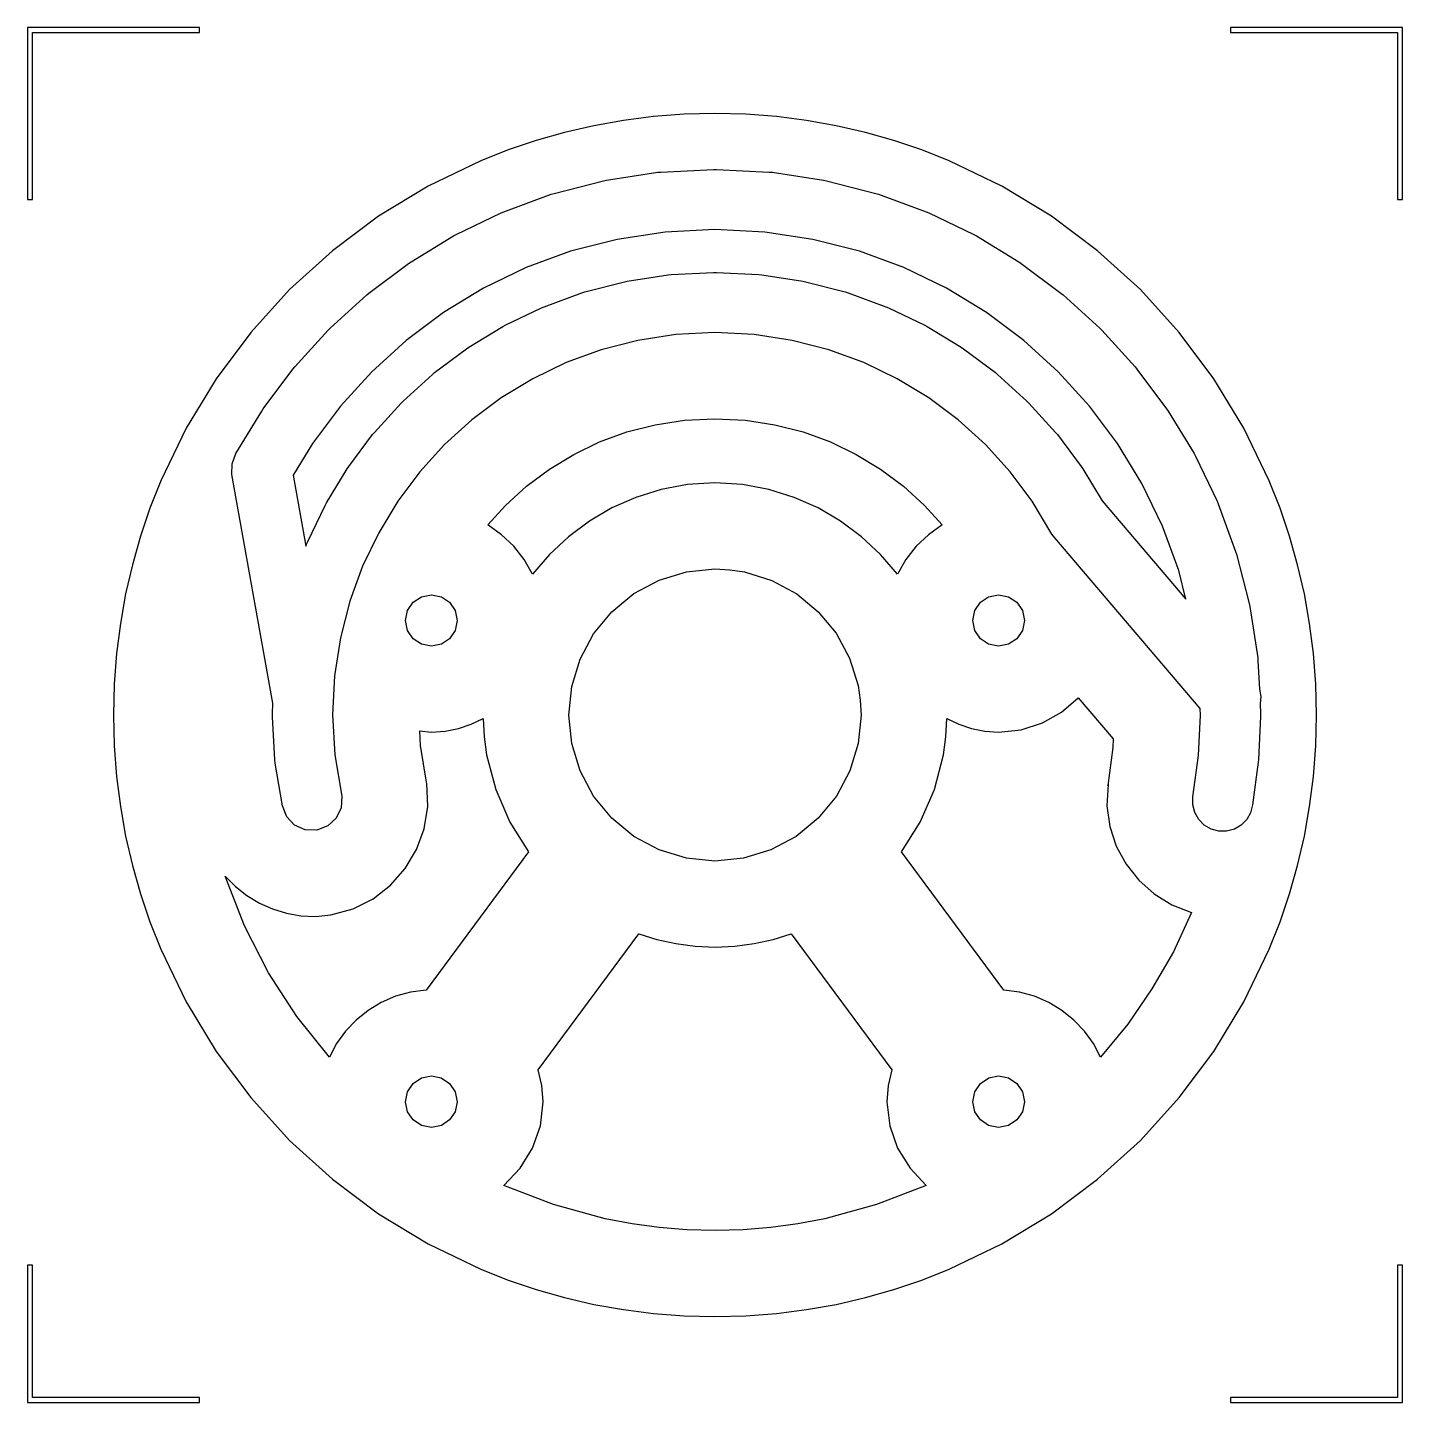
# Model space of a CAD drawing. Extents: x 0 to 8, y 0 to 8.
import ezdxf

# ---------------------------------------------------------------- set-up
doc = ezdxf.new("R2010")
doc.units = 0
doc.layers.add('Layer_1', color=7, linetype='CONTINUOUS')

msp = doc.modelspace()

# ---------------------------------------------------------------- linework, layer by layer
at = {"layer": 'Layer_1', "color": 7}
for points in [[(0, 8.000002), (0, 6.99999), (0.028335, 6.99999), (0.028335, 7.971616), (1.000015, 7.971616), (1.000015, 8.000002), (0, 8.000002)], [(6.999986, 8.000002), (6.999986, 7.971615), (7.971669, 7.971615), (7.971669, 6.999988), (8.000001, 6.999988), (8.000001, 7.985781), (8.000001, 8.000002), (6.999986, 8.000002)], [(0, 0.799979), (0, 0), (1.000015, 0), (1.000015, 0.028333), (0.028335, 0.028333), (0.028335, 0.799979), (0, 0.799979)], [(7.971669, 0.79998), (7.971669, 0.028333), (6.999986, 0.028333), (6.999986, 0.000001), (8.000001, 0.000001), (8.000001, 0.79998), (7.971669, 0.79998)]]:
    msp.add_lwpolyline(points, close=True, dxfattribs=at)
for points in [[(3.999972, 7.499924), (3.819863, 7.49537), (3.642118, 7.481854), (3.466958, 7.459596), (3.294601, 7.428816), (3.125269, 7.389734), (2.959181, 7.342571), (2.796557, 7.287545), (2.637616, 7.224876), (2.331667, 7.077493), (2.043092, 6.902179), (1.773651, 6.700694), (1.525102, 6.474798), (1.299206, 6.22625), (1.097722, 5.956808), (0.922408, 5.668233), (0.775024, 5.362284), (0.712356, 5.203343), (0.65733, 5.040719), (0.610166, 4.874631), (0.571084, 4.705299), (0.540305, 4.532943), (0.518047, 4.357782), (0.504531, 4.180037), (0.499976, 3.999928), (0.504531, 3.819819), (0.518047, 3.642074), (0.540305, 3.466913), (0.571084, 3.294557), (0.610166, 3.125225), (0.65733, 2.959137), (0.712356, 2.796512), (0.775024, 2.637572), (0.922408, 2.331623), (1.097722, 2.043048), (1.299206, 1.773606), (1.525102, 1.525058), (1.773651, 1.299162), (2.043092, 1.097677), (2.331667, 0.922363), (2.637616, 0.774979), (2.796557, 0.712311), (2.959181, 0.657285), (3.125269, 0.610121), (3.294601, 0.571039), (3.466958, 0.54026), (3.642118, 0.518002), (3.819863, 0.504486), (3.999972, 0.499931), (4.180082, 0.504486), (4.357827, 0.518001), (4.532987, 0.540259), (4.705344, 0.571039), (4.874676, 0.610121), (5.040764, 0.657284), (5.203389, 0.71231), (5.362329, 0.774979), (5.668279, 0.922362), (5.956854, 1.097676), (6.226295, 1.299161), (6.474844, 1.525057), (6.70074, 1.773605), (6.902225, 2.043047), (7.077539, 2.331622), (7.224923, 2.637571), (7.287591, 2.796512), (7.342617, 2.959136), (7.389781, 3.125224), (7.428863, 3.294557), (7.459643, 3.466913), (7.4819, 3.642074), (7.495417, 3.819819), (7.499971, 3.999928), (7.495417, 4.180037), (7.4819, 4.357782), (7.459643, 4.532943), (7.428863, 4.705299), (7.389781, 4.874632), (7.342617, 5.04072), (7.287591, 5.203344), (7.224923, 5.362284), (7.077539, 5.668234), (6.902225, 5.956809), (6.70074, 6.226251), (6.474844, 6.474799), (6.226295, 6.700695), (5.956854, 6.90218), (5.668279, 7.077493), (5.362329, 7.224877), (5.203388, 7.287545), (5.040764, 7.342571), (4.874676, 7.389735), (4.705344, 7.428817), (4.532987, 7.459596), (4.357827, 7.481854), (4.180082, 7.49537), (3.999972, 7.499924), (3.999972, 7.499924)], [(3.991319, 7.174763), (3.991319, 7.174763), (4.008682, 7.174706), (4.315435, 7.159217), (4.333017, 7.157397), (4.630894, 7.111977), (4.648036, 7.108449), (4.93555, 7.034531), (4.952142, 7.02935), (5.227752, 6.928477), (5.243514, 6.921808), (5.505783, 6.795469), (5.520667, 6.787366), (5.768052, 6.637105), (5.781997, 6.627734), (6.012956, 6.454983), (6.025856, 6.444345), (6.2389, 6.250758), (6.250697, 6.238962), (6.444282, 6.025917), (6.454922, 6.013019), (6.627673, 5.78206), (6.637043, 5.768114), (6.787303, 5.520784), (6.795406, 5.505846), (6.921746, 5.243577), (6.928414, 5.227813), (7.029286, 4.952205), (7.034468, 4.935613), (7.108388, 4.6481), (7.111915, 4.630957), (7.157336, 4.33308), (7.159086, 4.315496), (7.167355, 4.151234), (7.175079, 4.10794), (7.171766, 4.064087), (7.174588, 4.008745), (7.174588, 3.991437), (7.162405, 3.740469), (7.161078, 3.725916), (7.127948, 3.476822), (7.116424, 3.431757), (7.0939, 3.391945), (7.061835, 3.359323), (7.021689, 3.335828), (6.976774, 3.32373), (6.931032, 3.323794), (6.886867, 3.335701), (6.846682, 3.359129), (6.814082, 3.39231), (6.79167, 3.432185), (6.780347, 3.476503), (6.781015, 3.523014), (6.813149, 3.764777), (6.824559, 3.99976), (6.822697, 4.038125), (5.977077, 5.030368), (5.960708, 5.053022), (5.844842, 5.243743), (5.716685, 5.415061), (5.573093, 5.573094), (5.41506, 5.716741), (5.243743, 5.844843), (5.060298, 5.956299), (4.865884, 6.04995), (4.661603, 6.124695), (4.448449, 6.179486), (4.227632, 6.21322), (3.999924, 6.224686), (3.772216, 6.21322), (3.551346, 6.179486), (3.338246, 6.124695), (3.133965, 6.04995), (2.939497, 5.956299), (2.756052, 5.844843), (2.584789, 5.716741), (2.426756, 5.573094), (2.28311, 5.415061), (2.155007, 5.243743), (2.043551, 5.060298), (1.949955, 4.865885), (1.875155, 4.661604), (1.820364, 4.448505), (1.78663, 4.227633), (1.775164, 4.000587), (1.788724, 3.767809), (1.828137, 3.528361), (1.824654, 3.459711), (1.796346, 3.399642), (1.747758, 3.354378), (1.683433, 3.330146), (1.614734, 3.332466), (1.554195, 3.359754), (1.508116, 3.40757), (1.482798, 3.471476), (1.441845, 3.720019), (1.43987, 3.738264), (1.425315, 3.989728), (1.425033, 4.008745), (1.428008, 4.067174), (1.427528, 4.069158), (1.189623, 5.39913), (1.189857, 5.46206), (1.212334, 5.520838), (1.362594, 5.768169), (1.371964, 5.782115), (1.544715, 6.013074), (1.555355, 6.025972), (1.748996, 6.238962), (1.760793, 6.250758), (1.973837, 6.444345), (1.986734, 6.454983), (2.217694, 6.627734), (2.231638, 6.637105), (2.478969, 6.787366), (2.493907, 6.795469), (2.756177, 6.921807), (2.771942, 6.928477), (3.047548, 7.029349), (3.06414, 7.034531), (3.351654, 7.108449), (3.368796, 7.111977), (3.666673, 7.157397), (3.684256, 7.159217), (3.991009, 7.174706), (3.991291, 7.174762), (3.991319, 7.174763)], [(3.999972, 6.824686), (3.710917, 6.810078), (3.430459, 6.767304), (3.159867, 6.697741), (2.900466, 6.602766), (2.653631, 6.483869), (2.420688, 6.342372), (2.203233, 6.179709), (2.002536, 5.997367), (1.820192, 5.796669), (1.657528, 5.579215), (1.545963, 5.395605), (1.619882, 4.982359), (1.624237, 4.994265), (1.630906, 5.010085), (1.731998, 5.219878), (1.7401, 5.23476), (1.860321, 5.432647), (1.869691, 5.446592), (2.007881, 5.63136), (2.018521, 5.644258), (2.17341, 5.814694), (2.185207, 5.82649), (2.355644, 5.981381), (2.368542, 5.99202), (2.55331, 6.13021), (2.567254, 6.13958), (2.76514, 6.2598), (2.780024, 6.267903), (2.989817, 6.368996), (3.005636, 6.375666), (3.226122, 6.456364), (3.242714, 6.46149), (3.472736, 6.520635), (3.489878, 6.524163), (3.72817, 6.560543), (3.745752, 6.562307), (3.991153, 6.57471), (4.008792, 6.57471), (4.254195, 6.562307), (4.271778, 6.560543), (4.510069, 6.524163), (4.527265, 6.520635), (4.757177, 6.46149), (4.773826, 6.456364), (4.994312, 6.375666), (5.01013, 6.368996), (5.219923, 6.267903), (5.234807, 6.2598), (5.432637, 6.13958), (5.446638, 6.13021), (5.631459, 5.99202), (5.644303, 5.981381), (5.81474, 5.82649), (5.826534, 5.814694), (5.981426, 5.644258), (5.99212, 5.63136), (6.130256, 5.446592), (6.139626, 5.432647), (6.252568, 5.246722), (6.740285, 4.67445), (6.697785, 4.840035), (6.602758, 5.099437), (6.483861, 5.346271), (6.342417, 5.579215), (6.179699, 5.796669), (5.997358, 5.997367), (5.796661, 6.179709), (5.579206, 6.342372), (5.346263, 6.483869), (5.099428, 6.602766), (4.840026, 6.697741), (4.569435, 6.767304), (4.288976, 6.810078), (3.999972, 6.824686), (3.999972, 6.824686)], [(3.999972, 5.724074), (4.177242, 5.715145), (4.348229, 5.689017), (4.513154, 5.646628), (4.671077, 5.588861), (4.821448, 5.516431), (4.963606, 5.430056), (5.096504, 5.330672), (5.21915, 5.219216), (5.322392, 5.105666), (5.242136, 5.04916), (5.171151, 4.981873), (5.110758, 4.904907), (5.062274, 4.819364), (4.963117, 4.933931), (4.852315, 5.037117), (4.730886, 5.127721), (4.599847, 5.204544), (4.460218, 5.266385), (4.313016, 5.312045), (4.159262, 5.340323), (3.999972, 5.35002), (3.840678, 5.340334), (3.686918, 5.312066), (3.53971, 5.266415), (3.400074, 5.204581), (3.269027, 5.127765), (3.14759, 5.037165), (3.036779, 4.933984), (2.937614, 4.81942), (2.889135, 4.904943), (2.828756, 4.981894), (2.757791, 5.04917), (2.677552, 5.105666), (2.780738, 5.219161), (2.90344, 5.330727), (3.036282, 5.430056), (3.178387, 5.516376), (3.328868, 5.588861), (3.486791, 5.646684), (3.651659, 5.689017), (3.8227, 5.715145), (3.999972, 5.724074), (3.999972, 5.724074)], [(3.999972, 4.849957), (4.086876, 4.845566), (4.171269, 4.832684), (4.330816, 4.783155), (4.475195, 4.704787), (4.600987, 4.600998), (4.704776, 4.475205), (4.783144, 4.330827), (4.832674, 4.17128), (4.845556, 4.086887), (4.849947, 3.999983), (4.833469, 3.833381), (4.785255, 3.674699), (4.707152, 3.528397), (4.601007, 3.398933), (4.471549, 3.292779), (4.325252, 3.214667), (4.166573, 3.166443), (3.999972, 3.149954), (3.833363, 3.166433), (3.674676, 3.214651), (3.528369, 3.29276), (3.398903, 3.398914), (3.29275, 3.52838), (3.214641, 3.674687), (3.166423, 3.833374), (3.149944, 3.999983), (3.166433, 4.166584), (3.214657, 4.325262), (3.292769, 4.47156), (3.398923, 4.601017), (3.528387, 4.707162), (3.674689, 4.785265), (3.83337, 4.833479), (3.999972, 4.849957), (3.999972, 4.849957)], [(2.349966, 4.699916), (2.408345, 4.688126), (2.456018, 4.655983), (2.488162, 4.60831), (2.499953, 4.549931), (2.488162, 4.491552), (2.456018, 4.443878), (2.408345, 4.411735), (2.349966, 4.399945), (2.291587, 4.411735), (2.243913, 4.443878), (2.211769, 4.491552), (2.199979, 4.549931), (2.211769, 4.60831), (2.243913, 4.655983), (2.291587, 4.688126), (2.349966, 4.699916), (2.349966, 4.699916)], [(5.649982, 4.699916), (5.70836, 4.688125), (5.756032, 4.655982), (5.788176, 4.608309), (5.799966, 4.549931), (5.788176, 4.491552), (5.756032, 4.443879), (5.70836, 4.411736), (5.649982, 4.399945), (5.591603, 4.411735), (5.543929, 4.443878), (5.511785, 4.491552), (5.499995, 4.549931), (5.511785, 4.60831), (5.543929, 4.655983), (5.591603, 4.688126), (5.649982, 4.699916), (5.649982, 4.699916)], [(6.113388, 4.099808), (6.317338, 3.86047), (6.314911, 3.810034), (6.285532, 3.588997), (6.286576, 3.596383), (6.280217, 3.472037), (6.296982, 3.351556), (6.334898, 3.237455), (6.391992, 3.132252), (6.466291, 3.038463), (6.555823, 2.958606), (6.658615, 2.895198), (6.772693, 2.850754), (6.666739, 2.622644), (6.542426, 2.405832), (6.400982, 2.200958), (6.243636, 2.008663), (6.201514, 2.087809), (6.149318, 2.160312), (6.088052, 2.225156), (6.018719, 2.281324), (5.942323, 2.327802), (5.859868, 2.363571), (5.772356, 2.387617), (5.680792, 2.398923), (5.085755, 3.203918), (5.194334, 3.376864), (5.276253, 3.565602), (5.328751, 3.767457), (5.343106, 3.872467), (5.349071, 3.979753), (5.419195, 3.946593), (5.492985, 3.921497), (5.570072, 3.905603), (5.650089, 3.900048), (5.781611, 3.914082), (5.904581, 3.954105), (6.016129, 4.01704), (6.113385, 4.099808), (6.113388, 4.099808)], [(2.65115, 3.979698), (2.657113, 3.87244), (2.671457, 3.767456), (2.723915, 3.565645), (2.805778, 3.376944), (2.9143, 3.204028), (2.319209, 2.398868), (2.227684, 2.387534), (2.140214, 2.363474), (2.0578, 2.327702), (1.981444, 2.281233), (1.912148, 2.225081), (1.850914, 2.160259), (1.798743, 2.087781), (1.756639, 2.008663), (1.566811, 2.245379), (1.401305, 2.500751), (1.261978, 2.773297), (1.150688, 3.061539), (1.210545, 3.001802), (1.277, 2.949748), (1.349174, 2.906061), (1.426185, 2.87142), (1.507155, 2.84651), (1.591203, 2.83201), (1.677449, 2.828605), (1.765015, 2.836974), (1.893884, 2.872016), (2.010576, 2.930786), (2.112734, 3.01006), (2.198006, 3.106614), (2.264035, 3.217222), (2.308467, 3.338659), (2.328947, 3.467701), (2.323121, 3.601124), (2.321794, 3.609667), (2.28668, 3.823208), (2.281775, 3.907158), (2.35018, 3.900048), (2.430178, 3.905597), (2.507252, 3.921477), (2.58103, 3.946555), (2.651145, 3.979698), (2.65115, 3.979698)], [(3.556189, 2.72651), (3.662508, 2.693751), (3.772201, 2.669782), (3.884875, 2.655063), (4.000139, 2.650057), (4.115341, 2.655065), (4.22796, 2.669775), (4.337601, 2.693726), (4.443868, 2.726455), (5.028319, 1.935737), (5.0074, 1.844795), (5.000154, 1.749977), (5.016449, 1.609418), (5.062647, 1.479215), (5.134718, 1.362657), (5.228632, 1.263034), (4.940244, 1.151237), (4.638358, 1.068733), (4.482826, 1.039134), (4.324486, 1.01766), (4.163527, 1.00458), (4.000139, 1.000159), (3.83675, 1.004579), (3.675792, 1.017659), (3.517452, 1.039132), (3.36192, 1.068731), (3.060034, 1.151237), (2.771645, 1.263034), (2.865559, 1.362657), (2.937631, 1.479215), (2.983829, 1.609418), (3.000124, 1.749977), (2.992864, 1.844911), (2.971902, 1.935957), (3.556189, 2.72651), (3.556189, 2.72651)], [(2.349966, 1.899963), (2.407374, 1.888537), (2.456038, 1.85601), (2.488548, 1.807334), (2.499953, 1.749922), (2.488162, 1.691543), (2.456018, 1.64387), (2.408345, 1.611727), (2.349966, 1.599937), (2.291587, 1.611727), (2.243913, 1.64387), (2.211769, 1.691543), (2.199979, 1.749922), (2.211384, 1.807334), (2.243894, 1.85601), (2.292558, 1.888537), (2.349966, 1.899963), (2.349966, 1.899963)], [(5.649982, 1.899963), (5.707389, 1.888536), (5.756052, 1.856009), (5.788561, 1.807334), (5.799966, 1.749922), (5.788176, 1.691544), (5.756032, 1.643871), (5.70836, 1.611728), (5.649982, 1.599937), (5.591603, 1.611727), (5.543929, 1.64387), (5.511785, 1.691543), (5.499995, 1.749922), (5.5114, 1.807334), (5.54391, 1.85601), (5.592574, 1.888537), (5.649982, 1.899963), (5.649982, 1.899963)]]:
    msp.add_lwpolyline(points, dxfattribs=at)

doc.saveas('drawing.dxf')
